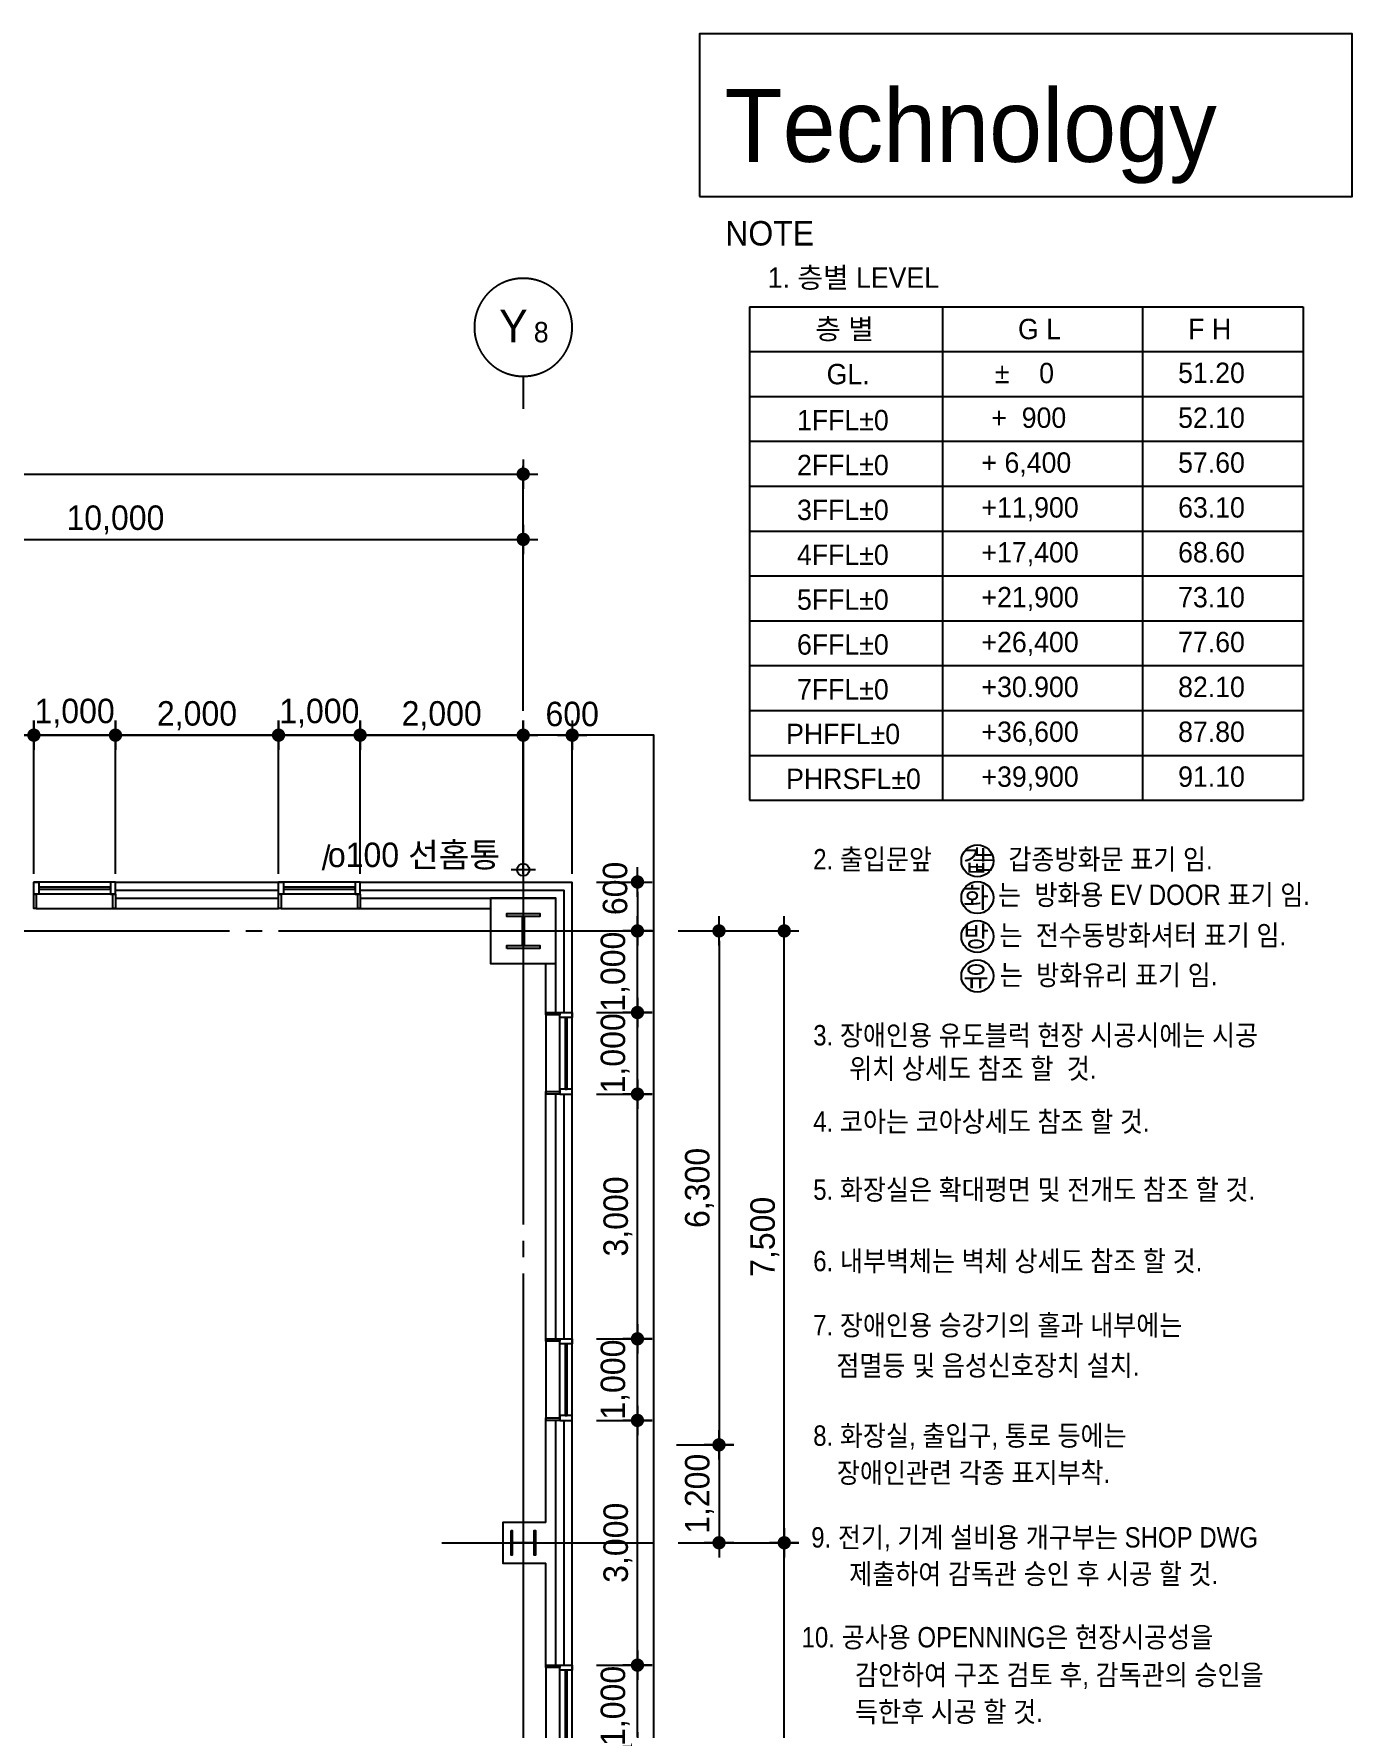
# Model space of a CAD drawing. Extents: x 14159573 to 14237735, y -1804798 to -1750552.
# Drawn here: x 14221573 to 14237735, y -1771321 to -1750552 of the extents above; entities that cross this region are included whole.
import ezdxf
from ezdxf.enums import TextEntityAlignment as Align

# ---------------------------------------------------------------- set-up
doc = ezdxf.new("R2010")
doc.units = 0
doc.header["$LTSCALE"] = 100
doc.header["$MEASUREMENT"] = 0
doc.header["$PDSIZE"] = -10
doc.linetypes.add('CEN', pattern=[66, 60, -2, 2, -2])
doc.layers.get('0').update_dxf_attribs({"linetype": 'CONTINUOUS'})
doc.layers.get('Defpoints').update_dxf_attribs({"linetype": 'CONTINUOUS'})
for name, color, linetype in [('0-내벽고정식', 7, 'CONTINUOUS'), ('8', 8, 'CONTINUOUS'), ('AXIS', 7, 'CEN'), ('CEN', 1, 'CEN'), ('COL', 2, 'CONTINUOUS'), ('col2', 3, 'CONTINUOUS'), ('DIM', 7, 'CONTINUOUS'), ('TEXT', 2, 'CONTINUOUS'), ('TEXT1', 7, 'CONTINUOUS'), ('WALL-1', 7, 'CONTINUOUS'), ('WALL-UNKNOWN', 3, 'CONTINUOUS'), ('WID', 4, 'CONTINUOUS'), ('우수드레인', 8, 'CONTINUOUS')]:
    doc.layers.add(name, color=color, linetype=linetype)
doc.styles.add('HY울를도M', font='HYWULM.TTF')
doc.styles.add('굴림', font='H2HDRM.TTF')
doc.styles.add('돋음', font='Dotum.ttf', dxfattribs={"height": 3})
doc.dimstyles.new('DIM100', dxfattribs={"dimtxt": 300, "dimasz": 120, "dimexe": 1, "dimexo": 100, "dimgap": 60, "dimtad": 1, "dimdec": 4, "dimzin": 0, "dimdsep": 46, "dimlunit": 6, "dimtxsty": '굴림', "dimblk": 'DOTT', "dimcen": 0.09, "dimadec": 0, "dimazin": 0, "dimtfac": 1, "dimtdec": 4, "dimtofl": 0, "dimtmove": 2, "dimatfit": 2, "dimldrblk": 'DOTT', "dimfxl": 1, "dimtolj": 1, "dimtzin": 0, "dimarcsym": 0})
doc.dimstyles.new('DIM50', dxfattribs={"dimscale": 50, "dimtxt": 3, "dimasz": 1.2, "dimexe": 1, "dimexo": 1, "dimgap": 0.6, "dimtad": 1, "dimdec": 4, "dimzin": 0, "dimdsep": 46, "dimlunit": 6, "dimtxsty": '굴림', "dimblk": 'DOTT', "dimcen": 0.09, "dimadec": 0, "dimazin": 0, "dimtfac": 1, "dimtdec": 4, "dimtofl": 0, "dimtmove": 2, "dimatfit": 2, "dimldrblk": 'DOTT', "dimfxl": 1, "dimtolj": 1, "dimtzin": 0, "dimarcsym": 0})

# ---------------------------------------------------------------- blocks, each defined once
blk = doc.blocks.new('DOTT')
for p, q in [((-1.5, 0), (1.5, 0)), ((0, 1.5), (0, -1.5))]:
    blk.add_line(p, q)
at = {"color": 6, "const_width": 0.68}
blk.add_lwpolyline([(-0.34, 0, 1), (0.34, 0, 1)], format="xyb", close=True, dxfattribs=at)
blk = doc.blocks.new('*D22')
at = {"layer": 'Defpoints', "color": 0, "lineweight": -3}
for p in [(14227573, -1755949), (14167573, -1759149), (14227573, -1759149)]:
    blk.add_point(p, dxfattribs=at)
at = {"layer": 'DIM', "color": 7, "lineweight": -2}
for p, q in [((14167573, -1758849), (14167573, -1755849)), ((14167693, -1755949), (14227453, -1755949)), ((14227573, -1758849), (14227573, -1755849))]:
    blk.add_line(p, q, dxfattribs=at)
at = {"layer": 'DIM', "color": 7, "lineweight": -2, "xscale": 120, "yscale": 120, "zscale": 120, "rotation": 180}
blk.add_blockref('DOTT', (14167573, -1755949), dxfattribs=at)
at = {"layer": 'DIM', "color": 7, "lineweight": -2, "xscale": 120, "yscale": 120, "zscale": 120}
blk.add_blockref('DOTT', (14227573, -1755949), dxfattribs=at)
at = {"layer": 'DIM', "color": 3, "insert": (14197573, -1755710), "char_height": 300, "attachment_point": 5, "style": '굴림'}
blk.add_mtext('\\A1;60,000', dxfattribs=at)
blk = doc.blocks.new('*D28')
at = {"layer": 'Defpoints', "color": 0, "lineweight": -3}
for p in [(14227573, -1756749), (14217573, -1759149), (14227573, -1759149)]:
    blk.add_point(p, dxfattribs=at)
at = {"layer": 'DIM', "color": 7, "lineweight": -2}
for p, q in [((14217573, -1758849), (14217573, -1756649)), ((14217693, -1756749), (14227453, -1756749)), ((14227573, -1758849), (14227573, -1756649))]:
    blk.add_line(p, q, dxfattribs=at)
at = {"layer": 'DIM', "color": 7, "lineweight": -2, "xscale": 120, "yscale": 120, "zscale": 120, "rotation": 180}
blk.add_blockref('DOTT', (14217573, -1756749), dxfattribs=at)
at = {"layer": 'DIM', "color": 7, "lineweight": -2, "xscale": 120, "yscale": 120, "zscale": 120}
blk.add_blockref('DOTT', (14227573, -1756749), dxfattribs=at)
at = {"layer": 'DIM', "color": 3, "insert": (14222573, -1756511), "char_height": 300, "attachment_point": 5, "style": '굴림'}
blk.add_mtext('\\A1;10,000', dxfattribs=at)
blk = doc.blocks.new('BOMBOM_S')
at = {"color": 7}
blk.add_line((0, 0.4), (0, 0), dxfattribs=at)
blk.add_lwpolyline([(-0.6, 1, 1), (0.6, 1, 1), (-0.6, 1, 1)], format="xyb", dxfattribs=at)
at = {"color": 1, "style": '돋음'}
for tag, p, height in [('X', (-0.295, 0.816), 0.4), ('N', (0.129, 0.816), 0.25)]:
    blk.add_attdef(tag, p, '', height=height, dxfattribs=at)
blk = doc.blocks.new('*D42')
at = {"layer": 'Defpoints', "color": 0, "lineweight": -3}
for p in [(14229173, -1761549), (14230773, -1761549), (14229173, -1769049)]:
    blk.add_point(p, dxfattribs=at)
at = {"layer": 'DIM', "color": 7, "lineweight": -2}
for p, q in [((14229473, -1761549), (14230873, -1761549)), ((14230773, -1768929), (14230773, -1761669)), ((14229473, -1769049), (14230873, -1769049))]:
    blk.add_line(p, q, dxfattribs=at)
at = {"layer": 'DIM', "color": 7, "lineweight": -2, "xscale": 120, "yscale": 120, "zscale": 120}
for p, rotation in [((14230773, -1761549), 90), ((14230773, -1769049), 270)]:
    blk.add_blockref('DOTT', p, dxfattribs=dict(at, rotation=rotation))
at = {"layer": 'DIM', "color": 3, "insert": (14230535, -1765299), "char_height": 300, "attachment_point": 5, "rotation": 90, "style": '굴림'}
blk.add_mtext('\\A1;7,500', dxfattribs=at)
blk = doc.blocks.new('*D43')
at = {"layer": 'Defpoints', "color": 0, "lineweight": -3}
for p in [(14229173, -1769049), (14230773, -1769049), (14229173, -1776549)]:
    blk.add_point(p, dxfattribs=at)
at = {"layer": 'DIM', "color": 7, "lineweight": -2}
for p, q in [((14229473, -1769049), (14230873, -1769049)), ((14230773, -1776429), (14230773, -1769169)), ((14229473, -1776549), (14230873, -1776549))]:
    blk.add_line(p, q, dxfattribs=at)
at = {"layer": 'DIM', "color": 7, "lineweight": -2, "xscale": 120, "yscale": 120, "zscale": 120}
for p, rotation in [((14230773, -1769049), 90), ((14230773, -1776549), 270)]:
    blk.add_blockref('DOTT', p, dxfattribs=dict(at, rotation=rotation))
at = {"layer": 'DIM', "color": 3, "insert": (14230535, -1772799), "char_height": 300, "attachment_point": 5, "rotation": 90, "style": '굴림'}
blk.add_mtext('\\A1;7,500', dxfattribs=at)
blk = doc.blocks.new('aw-1000-325')
at = {"layer": 'WID', "color": 8}
for p, q in [((970, 325), (0, 325)), ((0, 150), (1000, 150)), ((0, 0), (1000, 0))]:
    blk.add_line(p, q, dxfattribs=at)
at = {"layer": 'WID'}
for points in [[(0, 325), (30, 325), (30, 150), (0, 150)], [(970, 325), (1000, 325), (1000, 150), (970, 150)], [(60, 150), (0, 150), (0, 0), (60, 0)], [(60, 63), (940, 63), (940, 87), (60, 87)], [(940, 150), (1000, 150), (1000, 0), (940, 0)]]:
    blk.add_lwpolyline(points, close=True, dxfattribs=at)
blk = doc.blocks.new('*D72')
at = {"layer": 'Defpoints', "color": 0, "lineweight": -3, "ltscale": 3}
for p in [(14222573, -1759149), (14221573, -1760949), (14222573, -1760949)]:
    blk.add_point(p, dxfattribs=at)
at = {"layer": 'DIM', "color": 7, "lineweight": -2, "ltscale": 3}
for p, q in [((14221573, -1760849), (14221573, -1759148)), ((14221693, -1759149), (14222453, -1759149)), ((14222573, -1760849), (14222573, -1759148))]:
    blk.add_line(p, q, dxfattribs=at)
at = {"layer": 'DIM', "color": 7, "lineweight": -2, "ltscale": 3, "xscale": 120, "yscale": 120, "zscale": 120, "rotation": 180}
blk.add_blockref('DOTT', (14221573, -1759149), dxfattribs=at)
at = {"layer": 'DIM', "color": 7, "lineweight": -2, "ltscale": 3, "xscale": 120, "yscale": 120, "zscale": 120}
blk.add_blockref('DOTT', (14222573, -1759149), dxfattribs=at)
at = {"layer": 'DIM', "color": 3, "ltscale": 3, "insert": (14222073, -1758880), "char_height": 300, "attachment_point": 5, "style": '굴림'}
blk.add_mtext('\\A1;1,000', dxfattribs=at)
blk = doc.blocks.new('*D73')
at = {"layer": 'Defpoints', "color": 0, "lineweight": -3, "ltscale": 3}
for p in [(14224573, -1759149), (14222573, -1760949), (14224573, -1760949)]:
    blk.add_point(p, dxfattribs=at)
at = {"layer": 'DIM', "color": 7, "lineweight": -2, "ltscale": 3}
for p, q in [((14222573, -1760849), (14222573, -1759148)), ((14222693, -1759149), (14224453, -1759149)), ((14224573, -1760849), (14224573, -1759148))]:
    blk.add_line(p, q, dxfattribs=at)
at = {"layer": 'DIM', "color": 7, "lineweight": -2, "ltscale": 3, "xscale": 120, "yscale": 120, "zscale": 120, "rotation": 180}
blk.add_blockref('DOTT', (14222573, -1759149), dxfattribs=at)
at = {"layer": 'DIM', "color": 7, "lineweight": -2, "ltscale": 3, "xscale": 120, "yscale": 120, "zscale": 120}
blk.add_blockref('DOTT', (14224573, -1759149), dxfattribs=at)
at = {"layer": 'DIM', "color": 3, "ltscale": 3, "insert": (14223573, -1758910), "char_height": 300, "attachment_point": 5, "style": '굴림'}
blk.add_mtext('\\A1;2,000', dxfattribs=at)
blk = doc.blocks.new('*D74')
at = {"layer": 'Defpoints', "color": 0, "lineweight": -3, "ltscale": 3}
for p in [(14221573, -1759149), (14219573, -1760949), (14221573, -1760949)]:
    blk.add_point(p, dxfattribs=at)
at = {"layer": 'DIM', "color": 7, "lineweight": -2, "ltscale": 3}
for p, q in [((14219573, -1760849), (14219573, -1759148)), ((14219693, -1759149), (14221453, -1759149)), ((14221573, -1760849), (14221573, -1759148))]:
    blk.add_line(p, q, dxfattribs=at)
at = {"layer": 'DIM', "color": 7, "lineweight": -2, "ltscale": 3, "xscale": 120, "yscale": 120, "zscale": 120, "rotation": 180}
blk.add_blockref('DOTT', (14219573, -1759149), dxfattribs=at)
at = {"layer": 'DIM', "color": 7, "lineweight": -2, "ltscale": 3, "xscale": 120, "yscale": 120, "zscale": 120}
blk.add_blockref('DOTT', (14221573, -1759149), dxfattribs=at)
at = {"layer": 'DIM', "color": 3, "ltscale": 3, "insert": (14220573, -1758910), "char_height": 300, "attachment_point": 5, "style": '굴림'}
blk.add_mtext('\\A1;2,000', dxfattribs=at)
blk = doc.blocks.new('*D75')
at = {"layer": 'Defpoints', "color": 0, "lineweight": -3, "ltscale": 3}
for p in [(14225573, -1759149), (14224573, -1760949), (14225573, -1760949)]:
    blk.add_point(p, dxfattribs=at)
at = {"layer": 'DIM', "color": 7, "lineweight": -2, "ltscale": 3}
for p, q in [((14224573, -1760849), (14224573, -1759148)), ((14224693, -1759149), (14225453, -1759149)), ((14225573, -1760849), (14225573, -1759148))]:
    blk.add_line(p, q, dxfattribs=at)
at = {"layer": 'DIM', "color": 7, "lineweight": -2, "ltscale": 3, "xscale": 120, "yscale": 120, "zscale": 120, "rotation": 180}
blk.add_blockref('DOTT', (14224573, -1759149), dxfattribs=at)
at = {"layer": 'DIM', "color": 7, "lineweight": -2, "ltscale": 3, "xscale": 120, "yscale": 120, "zscale": 120}
blk.add_blockref('DOTT', (14225573, -1759149), dxfattribs=at)
at = {"layer": 'DIM', "color": 3, "ltscale": 3, "insert": (14225073, -1758880), "char_height": 300, "attachment_point": 5, "style": '굴림'}
blk.add_mtext('\\A1;1,000', dxfattribs=at)
blk = doc.blocks.new('*D76')
at = {"layer": 'Defpoints', "color": 0, "lineweight": -3, "ltscale": 3}
for p in [(14227573, -1759149), (14225573, -1760949), (14227573, -1760949)]:
    blk.add_point(p, dxfattribs=at)
at = {"layer": 'DIM', "color": 7, "lineweight": -2, "ltscale": 3}
for p, q in [((14225573, -1760849), (14225573, -1759148)), ((14225693, -1759149), (14227453, -1759149)), ((14227573, -1760849), (14227573, -1759148))]:
    blk.add_line(p, q, dxfattribs=at)
at = {"layer": 'DIM', "color": 7, "lineweight": -2, "ltscale": 3, "xscale": 120, "yscale": 120, "zscale": 120, "rotation": 180}
blk.add_blockref('DOTT', (14225573, -1759149), dxfattribs=at)
at = {"layer": 'DIM', "color": 7, "lineweight": -2, "ltscale": 3, "xscale": 120, "yscale": 120, "zscale": 120}
blk.add_blockref('DOTT', (14227573, -1759149), dxfattribs=at)
at = {"layer": 'DIM', "color": 3, "ltscale": 3, "insert": (14226573, -1758910), "char_height": 300, "attachment_point": 5, "style": '굴림'}
blk.add_mtext('\\A1;2,000', dxfattribs=at)
blk = doc.blocks.new('*D81')
at = {"layer": 'Defpoints', "color": 0, "lineweight": -3, "ltscale": 3}
for p in [(14227573, -1759149), (14227573, -1760949), (14228173, -1760949)]:
    blk.add_point(p, dxfattribs=at)
at = {"layer": 'DIM', "color": 7, "lineweight": -2, "ltscale": 3}
for p, q in [((14227573, -1760849), (14227573, -1759148)), ((14228053, -1759149), (14227693, -1759149)), ((14228173, -1760849), (14228173, -1759148))]:
    blk.add_line(p, q, dxfattribs=at)
at = {"layer": 'DIM', "color": 7, "lineweight": -2, "ltscale": 3, "xscale": 120, "yscale": 120, "zscale": 120, "rotation": 180}
blk.add_blockref('DOTT', (14227573, -1759149), dxfattribs=at)
at = {"layer": 'DIM', "color": 7, "lineweight": -2, "ltscale": 3, "xscale": 120, "yscale": 120, "zscale": 120}
blk.add_blockref('DOTT', (14228173, -1759149), dxfattribs=at)
at = {"layer": 'DIM', "color": 3, "ltscale": 3, "insert": (14228173, -1758891), "char_height": 300, "attachment_point": 5, "style": '굴림'}
blk.add_mtext('\\A1;600', dxfattribs=at)
blk = doc.blocks.new('*D133')
at = {"layer": 'Defpoints', "color": 0, "lineweight": -3}
for p in [(14228173, -1761549), (14228973, -1761549), (14228173, -1762549)]:
    blk.add_point(p, dxfattribs=at)
at = {"layer": 'DIM', "color": 7, "lineweight": -2}
for p, q in [((14228473, -1761549), (14229073, -1761549)), ((14228973, -1762429), (14228973, -1761669)), ((14228473, -1762549), (14229073, -1762549))]:
    blk.add_line(p, q, dxfattribs=at)
at = {"layer": 'DIM', "color": 7, "lineweight": -2, "xscale": 120, "yscale": 120, "zscale": 120}
for p, rotation in [((14228973, -1761549), 90), ((14228973, -1762549), 270)]:
    blk.add_blockref('DOTT', p, dxfattribs=dict(at, rotation=rotation))
at = {"layer": 'DIM', "color": 3, "insert": (14228700, -1762049), "char_height": 300, "attachment_point": 5, "rotation": 90, "style": '굴림'}
blk.add_mtext('\\A1;1,000', dxfattribs=at)
blk = doc.blocks.new('*D135')
at = {"layer": 'Defpoints', "color": 0, "lineweight": -3}
for p in [(14228173, -1760949), (14228173, -1761549), (14228973, -1761549)]:
    blk.add_point(p, dxfattribs=at)
at = {"layer": 'DIM', "color": 7, "lineweight": -2}
for p, q in [((14228473, -1760949), (14229073, -1760949)), ((14228973, -1761069), (14228973, -1761429)), ((14228473, -1761549), (14229073, -1761549))]:
    blk.add_line(p, q, dxfattribs=at)
at = {"layer": 'DIM', "color": 7, "lineweight": -2, "xscale": 120, "yscale": 120, "zscale": 120}
for p, rotation in [((14228973, -1760949), 90), ((14228973, -1761549), 270)]:
    blk.add_blockref('DOTT', p, dxfattribs=dict(at, rotation=rotation))
at = {"layer": 'DIM', "color": 3, "insert": (14228700, -1761028), "char_height": 300, "attachment_point": 5, "rotation": 90, "style": '굴림'}
blk.add_mtext('\\A1;600', dxfattribs=at)
blk = doc.blocks.new('*D136')
at = {"layer": 'Defpoints', "color": 0, "lineweight": -3}
for p in [(14228173, -1762549), (14228973, -1762549), (14228173, -1763549)]:
    blk.add_point(p, dxfattribs=at)
at = {"layer": 'DIM', "color": 7, "lineweight": -2}
for p, q in [((14228473, -1762549), (14229073, -1762549)), ((14228973, -1763429), (14228973, -1762669)), ((14228473, -1763549), (14229073, -1763549))]:
    blk.add_line(p, q, dxfattribs=at)
at = {"layer": 'DIM', "color": 7, "lineweight": -2, "xscale": 120, "yscale": 120, "zscale": 120}
for p, rotation in [((14228973, -1762549), 90), ((14228973, -1763549), 270)]:
    blk.add_blockref('DOTT', p, dxfattribs=dict(at, rotation=rotation))
at = {"layer": 'DIM', "color": 3, "insert": (14228700, -1763049), "char_height": 300, "attachment_point": 5, "rotation": 90, "style": '굴림'}
blk.add_mtext('\\A1;1,000', dxfattribs=at)
blk = doc.blocks.new('*D137')
at = {"layer": 'Defpoints', "color": 0, "lineweight": -3}
for p in [(14228173, -1763549), (14228973, -1763549), (14228173, -1766549)]:
    blk.add_point(p, dxfattribs=at)
at = {"layer": 'DIM', "color": 7, "lineweight": -2}
for p, q in [((14228473, -1763549), (14229073, -1763549)), ((14228973, -1766429), (14228973, -1763669)), ((14228473, -1766549), (14229073, -1766549))]:
    blk.add_line(p, q, dxfattribs=at)
at = {"layer": 'DIM', "color": 7, "lineweight": -2, "xscale": 120, "yscale": 120, "zscale": 120}
for p, rotation in [((14228973, -1763549), 90), ((14228973, -1766549), 270)]:
    blk.add_blockref('DOTT', p, dxfattribs=dict(at, rotation=rotation))
at = {"layer": 'DIM', "color": 3, "insert": (14228734, -1765049), "char_height": 300, "attachment_point": 5, "rotation": 90, "style": '굴림'}
blk.add_mtext('\\A1;3,000', dxfattribs=at)
blk = doc.blocks.new('*D138')
at = {"layer": 'Defpoints', "color": 0, "lineweight": -3}
for p in [(14228173, -1766549), (14228973, -1766549), (14228173, -1767549)]:
    blk.add_point(p, dxfattribs=at)
at = {"layer": 'DIM', "color": 7, "lineweight": -2}
for p, q in [((14228473, -1766549), (14229073, -1766549)), ((14228973, -1767429), (14228973, -1766669)), ((14228473, -1767549), (14229073, -1767549))]:
    blk.add_line(p, q, dxfattribs=at)
at = {"layer": 'DIM', "color": 7, "lineweight": -2, "xscale": 120, "yscale": 120, "zscale": 120}
for p, rotation in [((14228973, -1766549), 90), ((14228973, -1767549), 270)]:
    blk.add_blockref('DOTT', p, dxfattribs=dict(at, rotation=rotation))
at = {"layer": 'DIM', "color": 3, "insert": (14228700, -1767049), "char_height": 300, "attachment_point": 5, "rotation": 90, "style": '굴림'}
blk.add_mtext('\\A1;1,000', dxfattribs=at)
blk = doc.blocks.new('*D139')
at = {"layer": 'Defpoints', "color": 0, "lineweight": -3}
for p in [(14228173, -1767549), (14228973, -1767549), (14228173, -1770549)]:
    blk.add_point(p, dxfattribs=at)
at = {"layer": 'DIM', "color": 7, "lineweight": -2}
for p, q in [((14228473, -1767549), (14229073, -1767549)), ((14228973, -1770429), (14228973, -1767669)), ((14228473, -1770549), (14229073, -1770549))]:
    blk.add_line(p, q, dxfattribs=at)
at = {"layer": 'DIM', "color": 7, "lineweight": -2, "xscale": 120, "yscale": 120, "zscale": 120}
for p, rotation in [((14228973, -1767549), 90), ((14228973, -1770549), 270)]:
    blk.add_blockref('DOTT', p, dxfattribs=dict(at, rotation=rotation))
at = {"layer": 'DIM', "color": 3, "insert": (14228734, -1769049), "char_height": 300, "attachment_point": 5, "rotation": 90, "style": '굴림'}
blk.add_mtext('\\A1;3,000', dxfattribs=at)
blk = doc.blocks.new('*D140')
at = {"layer": 'Defpoints', "color": 0, "lineweight": -3}
for p in [(14228173, -1770549), (14228973, -1770549), (14228173, -1771549)]:
    blk.add_point(p, dxfattribs=at)
at = {"layer": 'DIM', "color": 7, "lineweight": -2}
for p, q in [((14228473, -1770549), (14229073, -1770549)), ((14228973, -1771429), (14228973, -1770669)), ((14228473, -1771549), (14229073, -1771549))]:
    blk.add_line(p, q, dxfattribs=at)
at = {"layer": 'DIM', "color": 7, "lineweight": -2, "xscale": 120, "yscale": 120, "zscale": 120}
for p, rotation in [((14228973, -1770549), 90), ((14228973, -1771549), 270)]:
    blk.add_blockref('DOTT', p, dxfattribs=dict(at, rotation=rotation))
at = {"layer": 'DIM', "color": 3, "insert": (14228700, -1771049), "char_height": 300, "attachment_point": 5, "rotation": 90, "style": '굴림'}
blk.add_mtext('\\A1;1,000', dxfattribs=at)
blk = doc.blocks.new('*D198')
at = {"layer": 'Defpoints', "color": 0, "lineweight": -3}
for p in [(14229173, -1761549), (14229153, -1767849), (14229973, -1767849)]:
    blk.add_point(p, dxfattribs=at)
at = {"layer": 'DIM', "color": 7, "lineweight": -2}
for p, q in [((14229473, -1761549), (14230073, -1761549)), ((14229973, -1761669), (14229973, -1767729)), ((14229453, -1767849), (14230073, -1767849))]:
    blk.add_line(p, q, dxfattribs=at)
at = {"layer": 'DIM', "color": 7, "lineweight": -2, "xscale": 120, "yscale": 120, "zscale": 120}
for p, rotation in [((14229973, -1761549), 90), ((14229973, -1767849), 270)]:
    blk.add_blockref('DOTT', p, dxfattribs=dict(at, rotation=rotation))
at = {"layer": 'DIM', "color": 3, "insert": (14229734, -1764699), "char_height": 300, "attachment_point": 5, "rotation": 90, "style": '굴림'}
blk.add_mtext('\\A1;6,300', dxfattribs=at)
blk = doc.blocks.new('*D199')
at = {"layer": 'Defpoints', "color": 0, "lineweight": -3}
for p in [(14229153, -1767849), (14229173, -1769049), (14229973, -1769049)]:
    blk.add_point(p, dxfattribs=at)
at = {"layer": 'DIM', "color": 7, "lineweight": -2}
for p, q in [((14229453, -1767849), (14230073, -1767849)), ((14229973, -1767969), (14229973, -1768929)), ((14229473, -1769049), (14230073, -1769049))]:
    blk.add_line(p, q, dxfattribs=at)
at = {"layer": 'DIM', "color": 7, "lineweight": -2, "xscale": 120, "yscale": 120, "zscale": 120}
for p, rotation in [((14229973, -1767849), 90), ((14229973, -1769049), 270)]:
    blk.add_blockref('DOTT', p, dxfattribs=dict(at, rotation=rotation))
at = {"layer": 'DIM', "color": 3, "insert": (14229734, -1768449), "char_height": 300, "attachment_point": 5, "rotation": 90, "style": '굴림'}
blk.add_mtext('\\A1;1,200', dxfattribs=at)

msp = doc.modelspace()

# ---------------------------------------------------------------- linework, layer by layer
at = {"layer": '0-내벽고정식'}
for p, q in [((14222573.21251, -1761274.19177), (14224573.21251, -1761274.19177)), ((14225573.21251, -1761274.19177), (14227173.21251, -1761274.19177)), ((14227848.21251, -1762549.19177), (14227848.21251, -1761949.19177)), ((14227848.21251, -1766549.19177), (14227848.21251, -1763549.19177)), ((14227848.21251, -1768799.19177), (14227848.21251, -1767549.19177)), ((14227848.21251, -1770549.19177), (14227848.21251, -1769299.19177))]:
    msp.add_line(p, q, dxfattribs=at)
msp.add_lwpolyline([(14227848.21251, -1768799.19177), (14227323.21251, -1768799.19177), (14227323.21251, -1769299.19177), (14227848.21251, -1769299.19177)], dxfattribs=at)
at = {"layer": '8'}
for p, q in [((14230347.83556, -1753896.6152), (14230347.83556, -1759946.5547)), ((14230347.83556, -1753896.6152), (14237134.95655, -1753896.6152)), ((14232713.35084, -1753896.6152), (14232713.35084, -1759946.5547)), ((14235166.22969, -1753896.6152), (14235166.22969, -1759946.5547)), ((14237134.95655, -1753896.6152), (14237134.95655, -1759946.5547)), ((14230347.83556, -1754446.6097), (14237134.95655, -1754446.6097)), ((14230347.83556, -1754996.6042), (14237134.95655, -1754996.6042)), ((14230347.83556, -1755546.5987), (14237134.95655, -1755546.5987)), ((14230347.83556, -1756096.5932), (14237134.95655, -1756096.5932)), ((14230347.83556, -1756646.5877), (14237134.95655, -1756646.5877)), ((14230347.83556, -1757196.5822), (14237134.95655, -1757196.5822)), ((14230347.83556, -1757746.5767), (14237134.95655, -1757746.5767)), ((14230347.83556, -1758296.5712), (14237134.95655, -1758296.5712)), ((14230347.83556, -1758846.5657), (14237134.95655, -1758846.5657)), ((14230347.83556, -1759396.5602), (14237134.95655, -1759396.5602)), ((14230347.83556, -1759946.5547), (14237134.95655, -1759946.5547))]:
    msp.add_line(p, q, dxfattribs=at)
at = {"layer": '8', "ltscale": 3}
msp.add_lwpolyline([(14229734.95656, -1752546.6152), (14237734.95655, -1752546.6152), (14237734.95655, -1750552.37395), (14229734.95656, -1750552.37395)], close=True, dxfattribs=at)
at = {"layer": 'CEN', "linetype": 'CEN'}
for p, q in [((14227573.21251, -1759149.19177), (14227573.21251, -1799049.19177)), ((14165173.21251, -1761549.19177), (14229173.21251, -1761549.19177)), ((14226573.21251, -1769049.19177), (14229173.21251, -1769049.19177))]:
    msp.add_line(p, q, dxfattribs=at)
at = {"layer": 'COL'}
msp.add_lwpolyline([(14227973.21251, -1761949.19177), (14227973.21251, -1761149.19177), (14227173.21251, -1761149.19177), (14227173.21251, -1761949.19177)], close=True, dxfattribs=at)
at = {"layer": 'col2'}
for points in [[(14227369.71251, -1761763.19177), (14227369.71251, -1761728.19177), (14227563.21251, -1761728.19177), (14227563.21251, -1761370.19177), (14227369.71251, -1761370.19177), (14227369.71251, -1761335.19177), (14227776.71251, -1761335.19177), (14227776.71251, -1761370.19177), (14227583.21251, -1761370.19177), (14227583.21251, -1761728.19177), (14227776.71251, -1761728.19177), (14227776.71251, -1761763.19177)], [(14227423.21251, -1768899.19177), (14227438.21251, -1768899.19177), (14227438.21251, -1769044.19177), (14227708.21251, -1769044.19177), (14227708.21251, -1768899.19177), (14227723.21251, -1768899.19177), (14227723.21251, -1769199.19177), (14227708.21251, -1769199.19177), (14227708.21251, -1769054.19177), (14227438.21251, -1769054.19177), (14227438.21251, -1769199.19177), (14227423.21251, -1769199.19177)]]:
    msp.add_lwpolyline(points, close=True, dxfattribs=at)
at = {"layer": 'Defpoints', "color": 76}
msp.add_lwpolyline([(14165173.21251, -1799049.19177), (14229173.21251, -1799049.19177), (14229173.21251, -1759149.19177), (14165173.21251, -1759149.19177)], close=True, dxfattribs=at)
at = {"layer": 'TEXT'}
for centre in [(14233140.2548, -1760690.01407), (14233140.2548, -1761140.65516), (14233140.2548, -1761616.24265), (14233140.2548, -1762101.24158)]:
    msp.add_circle(centre, 196.32054, dxfattribs=at)
at = {"layer": 'WALL-1', "color": 4}
for p, q in [((14228173.21251, -1762549.19177), (14228173.21251, -1760949.19177)), ((14227973.21251, -1762549.19177), (14227973.21251, -1761149.19177)), ((14228073.21251, -1762549.19177), (14228073.21251, -1761049.19177)), ((14227973.21251, -1766549.19177), (14227973.21251, -1763549.19177)), ((14228073.21251, -1766549.19177), (14228073.21251, -1763549.19177)), ((14228173.21251, -1766549.19177), (14228173.21251, -1763549.19177)), ((14227973.21251, -1770549.19177), (14227973.21251, -1767549.19177)), ((14228073.21251, -1770549.19177), (14228073.21251, -1767549.19177)), ((14228173.21251, -1770549.19177), (14228173.21251, -1767549.19177))]:
    msp.add_line(p, q, dxfattribs=at)
at = {"layer": 'WALL-UNKNOWN', "color": 4}
for p, q in [((14222573.21251, -1760949.19177), (14224573.21251, -1760949.19177)), ((14225573.21251, -1760949.19177), (14228173.21251, -1760949.19177)), ((14222573.21251, -1761049.19177), (14224573.21251, -1761049.19177)), ((14222573.21251, -1761149.19177), (14224573.21251, -1761149.19177)), ((14225573.21251, -1761049.19177), (14228073.21251, -1761049.19177)), ((14225573.21251, -1761149.19177), (14227973.21251, -1761149.19177))]:
    msp.add_line(p, q, dxfattribs=at)
at = {"layer": '우수드레인', "color": 1, "ltscale": 2}
for p, q in [((14227573.21251, -1760648.9347), (14227573.21251, -1760948.9347)), ((14227573.21251, -1760698.9347), (14227573.21251, -1760898.9347)), ((14227723.21251, -1760798.9347), (14227423.21251, -1760798.9347)), ((14227673.21251, -1760798.9347), (14227473.21251, -1760798.9347))]:
    msp.add_line(p, q, dxfattribs=at)
at = {"layer": '우수드레인', "color": 7, "ltscale": 2}
msp.add_circle((14227573.21251, -1760798.9347), 75, dxfattribs=at)

# ---------------------------------------------------------------- block references
at = {"layer": 'AXIS', "xscale": 1000, "yscale": 1000, "zscale": 1000}
msp.add_blockref('BOMBOM_S', (14227573.21251, -1755149.19177), dxfattribs=at).add_auto_attribs({'X': 'Y', 'N': '8'})
at = {"layer": 'WID'}
for p, rotation in [((14222573.21251, -1760949.19177), 180), ((14225573.21251, -1760949.19177), 180), ((14228173.21251, -1763549.19177), 90), ((14228173.21251, -1767549.19177), 90), ((14228173.21251, -1771549.19177), 90)]:
    msp.add_blockref('aw-1000-325', p, dxfattribs=dict(at, rotation=rotation))

# ---------------------------------------------------------------- texts
at = {"layer": 'TEXT', "style": 'HY울를도M'}
for s, p in [('1. 층별 LEVEL', (14230570.67215, -1753665.32638)), ('층 별', (14231152.73044, -1754295.35493)), ('G L', (14233638.87965, -1754295.35493)), ('F H', (14235725.52208, -1754295.35493)), ('GL.', (14231292.91419, -1754847.84867)), (' %%P    0', (14233264.31861, -1754834.99968)), ('51.20', (14235601.75295, -1754832.06976)), ('1FFL%%P0', (14230929.39198, -1755412.11861)), ('+  900', (14233311.46588, -1755382.06426)), ('52.10', (14235601.75295, -1755382.06426)), ('2FFL%%P0', (14230929.39198, -1755962.11311)), ('+ 6,400', (14233191.16129, -1755932.05876)), ('57.60', (14235601.75295, -1755932.05876)), ('3FFL%%P0', (14230929.39198, -1756512.10761)), ('+11,900', (14233191.16129, -1756482.05326)), ('63.10', (14235601.75295, -1756482.05326)), ('4FFL%%P0', (14230929.39198, -1757062.10211)), ('+17,400', (14233191.16129, -1757032.04776)), ('68.60', (14235601.75295, -1757032.04776)), ('5FFL%%P0', (14230929.39198, -1757612.09661)), ('+21,900', (14233191.16129, -1757582.04226)), ('73.10', (14235601.75295, -1757582.04226)), ('6FFL%%P0', (14230929.39198, -1758162.09111)), ('+26,400', (14233191.16129, -1758132.03676)), ('77.60', (14235601.75295, -1758132.03676)), ('7FFL%%P0', (14230929.39198, -1758712.08561)), ('+30.900', (14233191.16129, -1758682.03126)), ('82.10', (14235601.75295, -1758682.03126)), ('PHFFL%%P0', (14230796.00756, -1759259.08416)), ('+36,600', (14233191.16129, -1759232.02576)), ('87.80', (14235601.75295, -1759232.02576)), ('PHRSFL%%P0', (14230796.00756, -1759809.07866)), ('+39,900', (14233191.16129, -1759782.02026)), ('91.10', (14235601.75295, -1759782.02026)), ('갑', (14232967.42662, -1760813.39544)), ('화', (14232967.42662, -1761264.03653)), ('방', (14232967.42662, -1761739.62402)), ('유', (14232967.42662, -1762224.62295))]:
    msp.add_text(s, height=250, dxfattribs=at).set_placement(p)
at = {"layer": 'TEXT', "style": 'HY울를도M', "width": 0.9}
for s, p in [('2. 출입문앞      는  갑종방화문 표기 임.', (14231128.02747, -1760669.7684)), ('는  방화용 EV DOOR 표기 임.', (14233393.25343, -1761105.7629)), ('는  전수동방화셔터 표기 임.', (14233410.85592, -1761601.10067)), ('는  방화유리 표기 임.', (14233415.34665, -1762089.35481)), ('3. 장애인용 유도블럭 현장 시공시에는 시공', (14231128.02747, -1762827.24158)), ('위치 상세도 참조 할  것.', (14231568.33869, -1763235.69444)), ('4. 코아는 코아상세도 참조 할 것.', (14231128.02747, -1763885.7064)), ('5. 화장실은 확대평면 및 전개도 참조 할 것.', (14231128.02747, -1764720.04269)), ('6. 내부벽체는 벽체 상세도 참조 할 것.', (14231128.02747, -1765595.25864)), ('7. 장애인용 승강기의 홀과 내부에는', (14231128.02747, -1766381.26252)), ('    점멸등 및 음성신호장치 설치.', (14231084.63288, -1766875.7404)), ('8. 화장실, 출입구, 통로 등에는', (14231128.02747, -1767735.45768)), ('    장애인관련 각종 표지부착.', (14231091.17959, -1768190.36844))]:
    msp.add_text(s, height=250, dxfattribs=at).set_placement(p, align=Align.MIDDLE_LEFT)
for s, p in [('9. 전기, 기계 설비용 개구부는 SHOP DWG', (14231103.79262, -1769107.60318)), ('제출하여 감독관 승인 후 시공 할 것.', (14231569.06273, -1769554.82746)), ('10. 공사용 OPENNING은 현장시공성을', (14230984.96221, -1770331.8576)), ('감안하여 구조 검토 후, 감독관의 승인을 ', (14231640.39395, -1770793.90208)), ('득한후 시공 할 것.', (14231640.39395, -1771245.05646))]:
    msp.add_text(s, height=250, dxfattribs=at).set_placement(p)
at = {"layer": 'TEXT1', "ltscale": 0.85, "style": 'HY울를도M'}
msp.add_text('Technology', height=892.41075, dxfattribs=at).set_placement((14230040.20176, -1752120.93997))
at = {"layer": 'TEXT1', "style": 'HY울를도M'}
msp.add_text('NOTE', height=300, dxfattribs=at).set_placement((14230049.10108, -1753146.6152))
for s, p in [('/', (14225155.62097, -1760646.75628)), ('o100 선홈통', (14226233.62097, -1760609.75628))]:
    msp.add_text(s, height=300, dxfattribs=at).set_placement(p, align=Align.MIDDLE)

# ---------------------------------------------------------------- dimensions: what is measured, and where the dimension line sits
at = {"layer": 'DIM'}
for base, p1, p2, picture, middle in [((14227573.2125071008, -1755949.19177466), (14167573.2125071008, -1759149.19177466), (14227573.2125071008, -1759149.19177466), '*D22', (14197573.2125071008, -1755710.153550246)), ((14227573.21251, -1756749.19177), (14217573.21251, -1759149.19177), (14227573.21251, -1759149.19177), '*D28', (14222573.21251, -1756510.52346))]:
    dim = msp.add_linear_dim(base=base, p1=p1, p2=p2, dimstyle='DIM50', override={"dimscale": 100, "dimexo": 3}, dxfattribs=at)
    dim.commit()
    dim.dimension.update_dxf_attribs({"geometry": picture, "text_midpoint": middle})
at = {"layer": 'DIM', "ltscale": 3}
for base, p1, p2, picture, middle in [((14222573.21251, -1759149.19177), (14221573.21251, -1760949.19177), (14222573.21251, -1760949.19177), '*D72', (14222073.21251, -1758879.52346)), ((14225573.21251, -1759149.19177), (14224573.21251, -1760949.19177), (14225573.21251, -1760949.19177), '*D75', (14225073.21251, -1758879.52346)), ((14221573.21251, -1759149.19177), (14219573.21251, -1760949.19177), (14221573.21251, -1760949.19177), '*D74', (14220573.21251, -1758910.15355)), ((14224573.21251, -1759149.19177), (14222573.21251, -1760949.19177), (14224573.21251, -1760949.19177), '*D73', (14223573.21251, -1758910.15355)), ((14227573.21251, -1759149.19177), (14225573.21251, -1760949.19177), (14227573.21251, -1760949.19177), '*D76', (14226573.21251, -1758910.15355))]:
    dim = msp.add_linear_dim(base=base, p1=p1, p2=p2, dimstyle='DIM100', dxfattribs=at)
    dim.commit()
    dim.dimension.update_dxf_attribs({"geometry": picture, "text_midpoint": middle})
dim = msp.add_linear_dim(base=(14227573.21251, -1759149.19177), p1=(14228173.21251, -1760949.19177), p2=(14227573.21251, -1760949.19177), angle=180, dimstyle='DIM100', dxfattribs=at)
dim.commit()
dim.dimension.update_dxf_attribs({"geometry": '*D81', "text_midpoint": (14228173.21251, -1758890.80583), "dimtype": 128})
at = {"layer": 'DIM'}
for base, p1, p2, angle, picture, middle in [((14228973.21251, -1761549.19177), (14228173.21251, -1760949.19177), (14228173.21251, -1761549.19177), 90, '*D135', (14228700.29031, -1761027.87227)), ((14228973.21251, -1761549.19177), (14228173.21251, -1762549.19177), (14228173.21251, -1761549.19177), 270, '*D133', (14228700.29031, -1762049.19177)), ((14228973.21251, -1762549.19177), (14228173.21251, -1763549.19177), (14228173.21251, -1762549.19177), 270, '*D136', (14228700.29031, -1763049.19177)), ((14228973.21251, -1766549.19177), (14228173.21251, -1767549.19177), (14228173.21251, -1766549.19177), 270, '*D138', (14228700.29031, -1767049.19177)), ((14228973.21251, -1770549.19177), (14228173.21251, -1771549.19177), (14228173.21251, -1770549.19177), 270, '*D140', (14228700.29031, -1771049.19177))]:
    dim = msp.add_linear_dim(base=base, p1=p1, p2=p2, angle=angle, dimstyle='DIM50', override={"dimscale": 100, "dimexo": 3}, dxfattribs=at)
    dim.commit()
    dim.dimension.update_dxf_attribs({"geometry": picture, "text_midpoint": middle, "dimtype": 128})
for base, p1, p2, angle, picture, middle in [((14229973.21251, -1767849.19177), (14229173.21251, -1761549.19177), (14229153.21251, -1767849.19177), 90, '*D198', (14229734.17428, -1764699.19177)), ((14230773.21251, -1761549.19177), (14229173.21251, -1769049.19177), (14229173.21251, -1761549.19177), 90, '*D42', (14230534.5442, -1765299.19177)), ((14228973.21251, -1763549.19177), (14228173.21251, -1766549.19177), (14228173.21251, -1763549.19177), 270, '*D137', (14228734.17428, -1765049.19177)), ((14228973.21251, -1767549.19177), (14228173.21251, -1770549.19177), (14228173.21251, -1767549.19177), 270, '*D139', (14228734.17428, -1769049.19177)), ((14229973.21251, -1769049.19177), (14229153.21251, -1767849.19177), (14229173.21251, -1769049.19177), 90, '*D199', (14229734.17428, -1768449.19177)), ((14230773.21251, -1769049.19177), (14229173.21251, -1776549.19177), (14229173.21251, -1769049.19177), 90, '*D43', (14230534.5442, -1772799.19177))]:
    dim = msp.add_linear_dim(base=base, p1=p1, p2=p2, angle=angle, dimstyle='DIM50', override={"dimscale": 100, "dimexo": 3}, dxfattribs=at)
    dim.commit()
    dim.dimension.update_dxf_attribs({"geometry": picture, "text_midpoint": middle})

doc.saveas('drawing.dxf')
